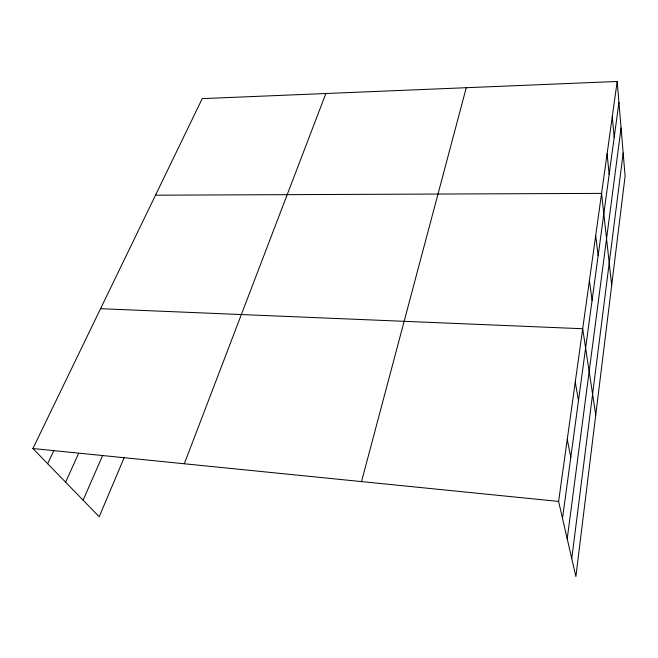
<?xml version="1.0" encoding="UTF-8"?>
<svg xmlns="http://www.w3.org/2000/svg" width="658" height="658" viewBox="0 0 658 658"><rect width="100%" height="100%" fill="white"/><g stroke="black" fill="none" stroke-linecap="round" stroke-linejoin="round"><path stroke-width="0.99" d="M571.753 558.584L623.167 153.018M567.212 538.861L621.07 127.948M562.508 518.405L618.931 102.377M617.188 81.477L625.1 176.179L575.882 576.523L558.601 501.429L617.188 81.477L202.236 98.618L32.9 448.526L99.21 516.736L124.156 457.688M361.522 481.598L466.267 87.711M184.306 463.758L325.875 93.51M83.114 500.179L102.664 455.426M65.603 482.166L78.647 453.378M47.647 463.693L53.726 450.746M155.502 195.187L601.577 193.386L611.677 285.333M100.575 308.692L582.692 328.737L595.745 414.927M32.9 448.526L558.601 501.429M567.254 439.404L570.79 457.326M575.256 382.01L578.472 400.689M589.412 280.579L592.085 300.344M595.687 235.564L598.138 255.699M607.095 153.799L609.16 174.436M612.294 116.565L614.185 137.357"/></g></svg>
